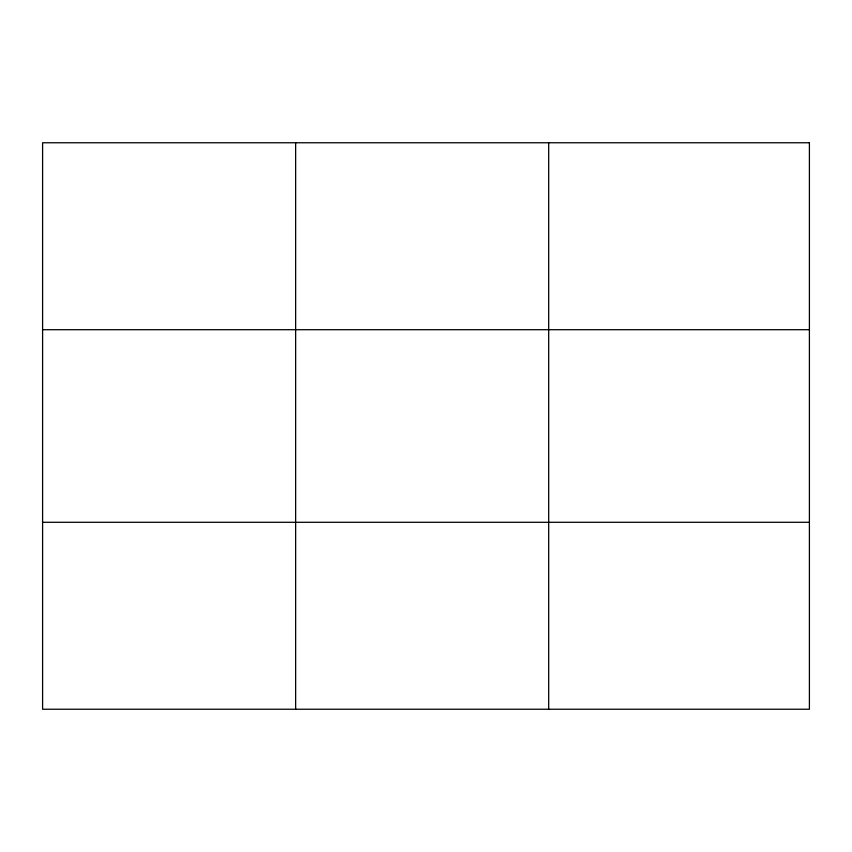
<?xml version="1.0" encoding="UTF-8"?>
<svg xmlns="http://www.w3.org/2000/svg" width="852" height="852" viewBox="0 0 852 852"><rect width="100%" height="100%" fill="white"/><g stroke="black" fill="none" stroke-linecap="round" stroke-linejoin="round"><path stroke-width="1.28" d="M295.644 142.763L295.644 709.237M548.688 142.763L548.688 709.237M42.6 329.703L809.4 329.703M42.6 522.297L809.4 522.297M809.4 142.763L809.4 709.237L42.6 709.237L42.6 142.763L809.4 142.763"/></g></svg>
